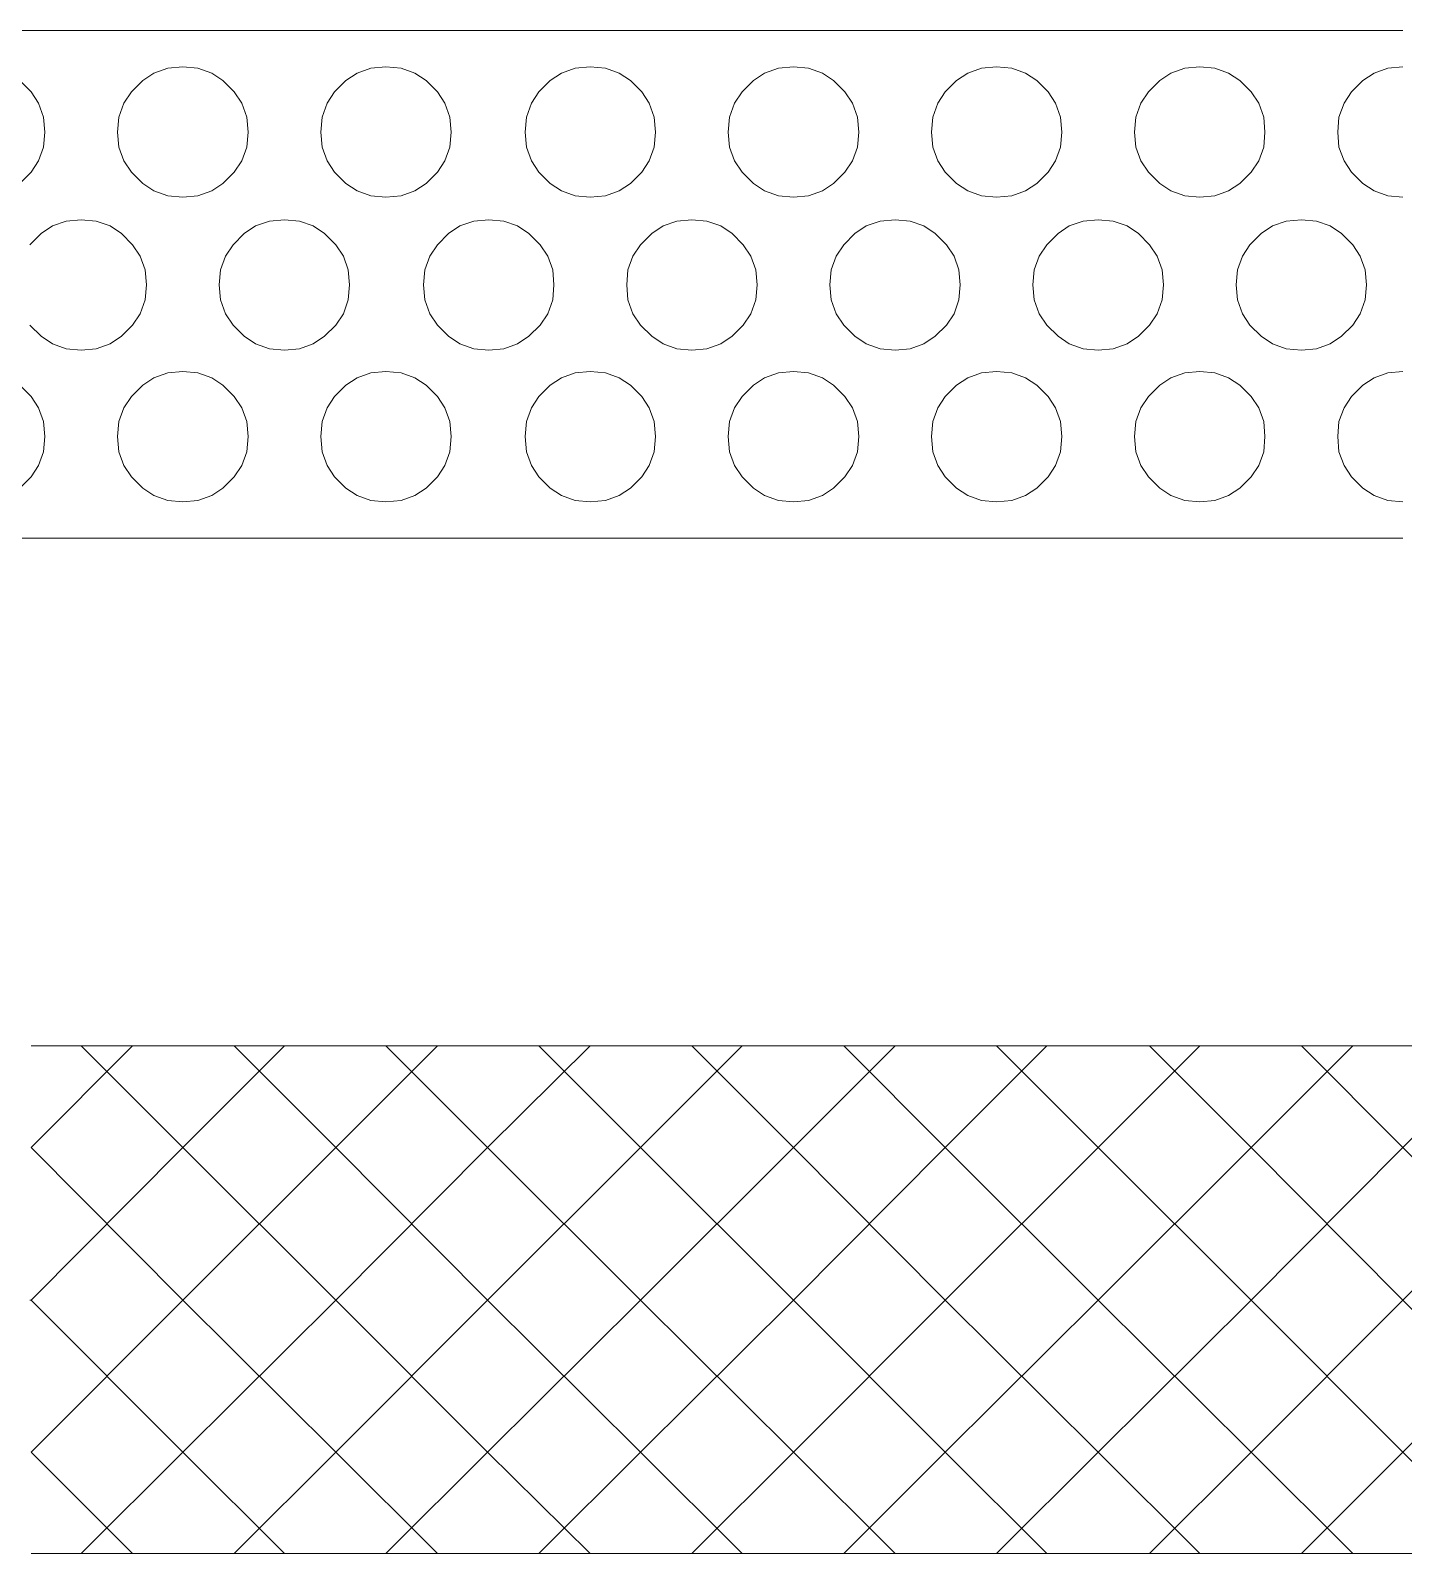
# Model space of a CAD drawing. Header units: inches. Extents: x 47316 to 59086, y 3141 to 11743.
# Drawn here: x 50338.74 to 50352.27, y 6230.9 to 6245.91 of the extents above; entities that cross this region are included whole.
import ezdxf

# ---------------------------------------------------------------- set-up
doc = ezdxf.new("R2010")
doc.units = ezdxf.units.IN
doc.header["$MEASUREMENT"] = 0

msp = doc.modelspace()

# ---------------------------------------------------------------- linework, layer by layer
at = {"color": 0, "lineweight": 0}
for p, q in [((50338.238, 6245.914), (50339.239, 6245.914)), ((50339.239, 6245.914), (50340.239, 6245.914)), ((50340.239, 6245.914), (50341.24, 6245.914)), ((50341.24, 6245.914), (50342.241, 6245.914)), ((50342.241, 6245.914), (50343.254, 6245.914)), ((50343.254, 6245.914), (50344.254, 6245.914)), ((50344.254, 6245.914), (50345.255, 6245.914)), ((50345.255, 6245.914), (50346.256, 6245.914)), ((50346.256, 6245.914), (50347.256, 6245.914)), ((50347.256, 6245.914), (50348.257, 6245.914)), ((50348.257, 6245.914), (50349.257, 6245.914)), ((50349.257, 6245.914), (50350.258, 6245.914)), ((50350.258, 6245.914), (50351.259, 6245.914)), ((50351.259, 6245.914), (50352.259, 6245.914)), ((50340.091, 6245.543), (50339.955, 6245.494)), ((50340.239, 6245.556), (50340.091, 6245.543)), ((50340.388, 6245.543), (50340.239, 6245.556)), ((50340.524, 6245.494), (50340.388, 6245.543)), ((50342.092, 6245.543), (50341.957, 6245.494)), ((50342.241, 6245.556), (50342.092, 6245.543)), ((50342.389, 6245.543), (50342.241, 6245.556)), ((50342.525, 6245.494), (50342.389, 6245.543)), ((50344.106, 6245.543), (50343.97, 6245.494)), ((50344.254, 6245.556), (50344.106, 6245.543)), ((50344.403, 6245.543), (50344.254, 6245.556)), ((50344.538, 6245.494), (50344.403, 6245.543)), ((50346.107, 6245.543), (50345.971, 6245.494)), ((50346.256, 6245.556), (50346.107, 6245.543)), ((50346.404, 6245.543), (50346.256, 6245.556)), ((50346.54, 6245.494), (50346.404, 6245.543)), ((50348.109, 6245.543), (50347.973, 6245.494)), ((50348.257, 6245.556), (50348.109, 6245.543)), ((50348.405, 6245.543), (50348.257, 6245.556)), ((50348.541, 6245.494), (50348.405, 6245.543)), ((50350.11, 6245.543), (50349.974, 6245.494)), ((50350.258, 6245.556), (50350.11, 6245.543)), ((50350.406, 6245.543), (50350.258, 6245.556)), ((50350.542, 6245.494), (50350.406, 6245.543)), ((50352.111, 6245.543), (50351.975, 6245.494)), ((50352.259, 6245.556), (50352.111, 6245.543)), ((50338.745, 6245.309), (50338.634, 6245.42)), ((50339.844, 6245.42), (50339.733, 6245.309)), ((50339.955, 6245.494), (50339.844, 6245.42)), ((50340.635, 6245.42), (50340.524, 6245.494)), ((50340.746, 6245.309), (50340.635, 6245.42)), ((50341.845, 6245.42), (50341.734, 6245.309)), ((50341.957, 6245.494), (50341.845, 6245.42)), ((50342.636, 6245.42), (50342.525, 6245.494)), ((50342.747, 6245.309), (50342.636, 6245.42)), ((50343.859, 6245.42), (50343.748, 6245.309)), ((50343.97, 6245.494), (50343.859, 6245.42)), ((50344.65, 6245.42), (50344.538, 6245.494)), ((50344.761, 6245.309), (50344.65, 6245.42)), ((50345.86, 6245.42), (50345.749, 6245.309)), ((50345.971, 6245.494), (50345.86, 6245.42)), ((50346.651, 6245.42), (50346.54, 6245.494)), ((50346.762, 6245.309), (50346.651, 6245.42)), ((50347.861, 6245.42), (50347.75, 6245.309)), ((50347.973, 6245.494), (50347.861, 6245.42)), ((50348.652, 6245.42), (50348.541, 6245.494)), ((50348.763, 6245.309), (50348.652, 6245.42)), ((50349.863, 6245.42), (50349.752, 6245.309)), ((50349.974, 6245.494), (50349.863, 6245.42)), ((50350.653, 6245.42), (50350.542, 6245.494)), ((50350.764, 6245.309), (50350.653, 6245.42)), ((50351.864, 6245.42), (50351.753, 6245.309)), ((50351.975, 6245.494), (50351.864, 6245.42)), ((50338.819, 6245.197), (50338.745, 6245.309)), ((50339.733, 6245.309), (50339.659, 6245.197)), ((50340.82, 6245.197), (50340.746, 6245.309)), ((50341.734, 6245.309), (50341.66, 6245.197)), ((50342.821, 6245.197), (50342.747, 6245.309)), ((50343.748, 6245.309), (50343.674, 6245.197)), ((50344.835, 6245.197), (50344.761, 6245.309)), ((50345.749, 6245.309), (50345.675, 6245.197)), ((50346.836, 6245.197), (50346.762, 6245.309)), ((50347.75, 6245.309), (50347.676, 6245.197)), ((50348.837, 6245.197), (50348.763, 6245.309)), ((50349.752, 6245.309), (50349.677, 6245.197)), ((50350.839, 6245.197), (50350.764, 6245.309)), ((50351.753, 6245.309), (50351.679, 6245.197)), ((50338.868, 6245.061), (50338.819, 6245.197)), ((50338.881, 6244.913), (50338.868, 6245.061)), ((50339.609, 6245.061), (50339.597, 6244.913)), ((50339.659, 6245.197), (50339.609, 6245.061)), ((50340.87, 6245.061), (50340.82, 6245.197)), ((50340.882, 6244.913), (50340.87, 6245.061)), ((50341.611, 6245.061), (50341.598, 6244.913)), ((50341.66, 6245.197), (50341.611, 6245.061)), ((50342.871, 6245.061), (50342.821, 6245.197)), ((50342.883, 6244.913), (50342.871, 6245.061)), ((50343.624, 6245.061), (50343.612, 6244.913)), ((50343.674, 6245.197), (50343.624, 6245.061)), ((50344.884, 6245.061), (50344.835, 6245.197)), ((50344.897, 6244.913), (50344.884, 6245.061)), ((50345.626, 6245.061), (50345.613, 6244.913)), ((50345.675, 6245.197), (50345.626, 6245.061)), ((50346.886, 6245.061), (50346.836, 6245.197)), ((50346.898, 6244.913), (50346.886, 6245.061)), ((50347.627, 6245.061), (50347.614, 6244.913)), ((50347.676, 6245.197), (50347.627, 6245.061)), ((50348.887, 6245.061), (50348.837, 6245.197)), ((50348.899, 6244.913), (50348.887, 6245.061)), ((50349.628, 6245.061), (50349.616, 6244.913)), ((50349.677, 6245.197), (50349.628, 6245.061)), ((50350.888, 6245.061), (50350.839, 6245.197)), ((50350.9, 6244.913), (50350.888, 6245.061)), ((50351.629, 6245.061), (50351.617, 6244.913)), ((50351.679, 6245.197), (50351.629, 6245.061)), ((50338.868, 6244.765), (50338.881, 6244.913)), ((50339.597, 6244.913), (50339.609, 6244.765)), ((50340.87, 6244.765), (50340.882, 6244.913)), ((50341.598, 6244.913), (50341.611, 6244.765)), ((50342.871, 6244.765), (50342.883, 6244.913)), ((50343.612, 6244.913), (50343.624, 6244.765)), ((50344.884, 6244.765), (50344.897, 6244.913)), ((50345.613, 6244.913), (50345.626, 6244.765)), ((50346.886, 6244.765), (50346.898, 6244.913)), ((50347.614, 6244.913), (50347.627, 6244.765)), ((50348.887, 6244.765), (50348.899, 6244.913)), ((50349.616, 6244.913), (50349.628, 6244.765)), ((50350.888, 6244.765), (50350.9, 6244.913)), ((50351.617, 6244.913), (50351.629, 6244.765)), ((50338.819, 6244.629), (50338.868, 6244.765)), ((50339.609, 6244.765), (50339.659, 6244.629)), ((50340.82, 6244.629), (50340.87, 6244.765)), ((50341.611, 6244.765), (50341.66, 6244.629)), ((50342.821, 6244.629), (50342.871, 6244.765)), ((50343.624, 6244.765), (50343.674, 6244.629)), ((50344.835, 6244.629), (50344.884, 6244.765)), ((50345.626, 6244.765), (50345.675, 6244.629)), ((50346.836, 6244.629), (50346.886, 6244.765)), ((50347.627, 6244.765), (50347.676, 6244.629)), ((50348.837, 6244.629), (50348.887, 6244.765)), ((50349.628, 6244.765), (50349.677, 6244.629)), ((50350.839, 6244.629), (50350.888, 6244.765)), ((50351.629, 6244.765), (50351.679, 6244.629)), ((50338.745, 6244.518), (50338.819, 6244.629)), ((50339.659, 6244.629), (50339.733, 6244.518)), ((50340.746, 6244.518), (50340.82, 6244.629)), ((50341.66, 6244.629), (50341.734, 6244.518)), ((50342.747, 6244.518), (50342.821, 6244.629)), ((50343.674, 6244.629), (50343.748, 6244.518)), ((50344.761, 6244.518), (50344.835, 6244.629)), ((50345.675, 6244.629), (50345.749, 6244.518)), ((50346.762, 6244.518), (50346.836, 6244.629)), ((50347.676, 6244.629), (50347.75, 6244.518)), ((50348.763, 6244.518), (50348.837, 6244.629)), ((50349.677, 6244.629), (50349.752, 6244.518)), ((50350.764, 6244.518), (50350.839, 6244.629)), ((50351.679, 6244.629), (50351.753, 6244.518)), ((50338.634, 6244.407), (50338.745, 6244.518)), ((50339.733, 6244.518), (50339.844, 6244.407)), ((50340.635, 6244.407), (50340.746, 6244.518)), ((50341.734, 6244.518), (50341.845, 6244.407)), ((50342.636, 6244.407), (50342.747, 6244.518)), ((50343.748, 6244.518), (50343.859, 6244.407)), ((50344.65, 6244.407), (50344.761, 6244.518)), ((50345.749, 6244.518), (50345.86, 6244.407)), ((50346.651, 6244.407), (50346.762, 6244.518)), ((50347.75, 6244.518), (50347.861, 6244.407)), ((50348.652, 6244.407), (50348.763, 6244.518)), ((50349.752, 6244.518), (50349.863, 6244.407)), ((50350.653, 6244.407), (50350.764, 6244.518)), ((50351.753, 6244.518), (50351.864, 6244.407)), ((50339.844, 6244.407), (50339.955, 6244.333)), ((50339.955, 6244.333), (50340.091, 6244.283)), ((50340.388, 6244.283), (50340.524, 6244.333)), ((50340.524, 6244.333), (50340.635, 6244.407)), ((50341.845, 6244.407), (50341.957, 6244.333)), ((50341.957, 6244.333), (50342.092, 6244.283)), ((50342.389, 6244.283), (50342.525, 6244.333)), ((50342.525, 6244.333), (50342.636, 6244.407)), ((50343.859, 6244.407), (50343.97, 6244.333)), ((50343.97, 6244.333), (50344.106, 6244.283)), ((50344.403, 6244.283), (50344.538, 6244.333)), ((50344.538, 6244.333), (50344.65, 6244.407)), ((50345.86, 6244.407), (50345.971, 6244.333)), ((50345.971, 6244.333), (50346.107, 6244.283)), ((50346.404, 6244.283), (50346.54, 6244.333)), ((50346.54, 6244.333), (50346.651, 6244.407)), ((50347.861, 6244.407), (50347.973, 6244.333)), ((50347.973, 6244.333), (50348.109, 6244.283)), ((50348.405, 6244.283), (50348.541, 6244.333)), ((50348.541, 6244.333), (50348.652, 6244.407)), ((50349.863, 6244.407), (50349.974, 6244.333)), ((50349.974, 6244.333), (50350.11, 6244.283)), ((50350.406, 6244.283), (50350.542, 6244.333)), ((50350.542, 6244.333), (50350.653, 6244.407)), ((50351.864, 6244.407), (50351.975, 6244.333)), ((50351.975, 6244.333), (50352.111, 6244.283)), ((50340.091, 6244.283), (50340.239, 6244.271)), ((50340.239, 6244.271), (50340.388, 6244.283)), ((50342.092, 6244.283), (50342.241, 6244.271)), ((50342.241, 6244.271), (50342.389, 6244.283)), ((50344.106, 6244.283), (50344.254, 6244.271)), ((50344.254, 6244.271), (50344.403, 6244.283)), ((50346.107, 6244.283), (50346.256, 6244.271)), ((50346.256, 6244.271), (50346.404, 6244.283)), ((50348.109, 6244.283), (50348.257, 6244.271)), ((50348.257, 6244.271), (50348.405, 6244.283)), ((50350.11, 6244.283), (50350.258, 6244.271)), ((50350.258, 6244.271), (50350.406, 6244.283)), ((50352.111, 6244.283), (50352.259, 6244.271)), ((50339.091, 6244.036), (50338.955, 6243.987)), ((50339.239, 6244.049), (50339.091, 6244.036)), ((50339.387, 6244.036), (50339.239, 6244.049)), ((50339.523, 6243.987), (50339.387, 6244.036)), ((50341.092, 6244.036), (50340.956, 6243.987)), ((50341.24, 6244.049), (50341.092, 6244.036)), ((50341.388, 6244.036), (50341.24, 6244.049)), ((50341.524, 6243.987), (50341.388, 6244.036)), ((50343.105, 6244.036), (50342.97, 6243.987)), ((50343.254, 6244.049), (50343.105, 6244.036)), ((50343.402, 6244.036), (50343.254, 6244.049)), ((50343.538, 6243.987), (50343.402, 6244.036)), ((50345.107, 6244.036), (50344.971, 6243.987)), ((50345.255, 6244.049), (50345.107, 6244.036)), ((50345.403, 6244.036), (50345.255, 6244.049)), ((50345.539, 6243.987), (50345.403, 6244.036)), ((50347.108, 6244.036), (50346.972, 6243.987)), ((50347.256, 6244.049), (50347.108, 6244.036)), ((50347.404, 6244.036), (50347.256, 6244.049)), ((50347.54, 6243.987), (50347.404, 6244.036)), ((50349.109, 6244.036), (50348.973, 6243.987)), ((50349.257, 6244.049), (50349.109, 6244.036)), ((50349.406, 6244.036), (50349.257, 6244.049)), ((50349.542, 6243.987), (50349.406, 6244.036)), ((50351.11, 6244.036), (50350.974, 6243.987)), ((50351.259, 6244.049), (50351.11, 6244.036)), ((50351.407, 6244.036), (50351.259, 6244.049)), ((50351.543, 6243.987), (50351.407, 6244.036)), ((50338.844, 6243.913), (50338.732, 6243.801)), ((50338.955, 6243.987), (50338.844, 6243.913)), ((50339.634, 6243.913), (50339.523, 6243.987)), ((50339.745, 6243.801), (50339.634, 6243.913)), ((50340.845, 6243.913), (50340.734, 6243.801)), ((50340.956, 6243.987), (50340.845, 6243.913)), ((50341.635, 6243.913), (50341.524, 6243.987)), ((50341.747, 6243.801), (50341.635, 6243.913)), ((50342.858, 6243.913), (50342.747, 6243.801)), ((50342.97, 6243.987), (50342.858, 6243.913)), ((50343.649, 6243.913), (50343.538, 6243.987)), ((50343.76, 6243.801), (50343.649, 6243.913)), ((50344.86, 6243.913), (50344.748, 6243.801)), ((50344.971, 6243.987), (50344.86, 6243.913)), ((50345.65, 6243.913), (50345.539, 6243.987)), ((50345.761, 6243.801), (50345.65, 6243.913)), ((50346.861, 6243.913), (50346.75, 6243.801)), ((50346.972, 6243.987), (50346.861, 6243.913)), ((50347.651, 6243.913), (50347.54, 6243.987)), ((50347.763, 6243.801), (50347.651, 6243.913)), ((50348.862, 6243.913), (50348.751, 6243.801)), ((50348.973, 6243.987), (50348.862, 6243.913)), ((50349.653, 6243.913), (50349.542, 6243.987)), ((50349.764, 6243.801), (50349.653, 6243.913)), ((50350.863, 6243.913), (50350.752, 6243.801)), ((50350.974, 6243.987), (50350.863, 6243.913)), ((50351.654, 6243.913), (50351.543, 6243.987)), ((50351.765, 6243.801), (50351.654, 6243.913)), ((50339.819, 6243.69), (50339.745, 6243.801)), ((50340.734, 6243.801), (50340.659, 6243.69)), ((50341.821, 6243.69), (50341.747, 6243.801)), ((50342.747, 6243.801), (50342.673, 6243.69)), ((50343.834, 6243.69), (50343.76, 6243.801)), ((50344.748, 6243.801), (50344.674, 6243.69)), ((50345.836, 6243.69), (50345.761, 6243.801)), ((50346.75, 6243.801), (50346.676, 6243.69)), ((50347.837, 6243.69), (50347.763, 6243.801)), ((50348.751, 6243.801), (50348.677, 6243.69)), ((50349.838, 6243.69), (50349.764, 6243.801)), ((50350.752, 6243.801), (50350.678, 6243.69)), ((50351.839, 6243.69), (50351.765, 6243.801)), ((50339.869, 6243.554), (50339.819, 6243.69)), ((50339.881, 6243.406), (50339.869, 6243.554)), ((50340.61, 6243.554), (50340.598, 6243.406)), ((50340.659, 6243.69), (50340.61, 6243.554)), ((50341.87, 6243.554), (50341.821, 6243.69)), ((50341.882, 6243.406), (50341.87, 6243.554)), ((50342.624, 6243.554), (50342.611, 6243.406)), ((50342.673, 6243.69), (50342.624, 6243.554)), ((50343.884, 6243.554), (50343.834, 6243.69)), ((50343.896, 6243.406), (50343.884, 6243.554)), ((50344.625, 6243.554), (50344.613, 6243.406)), ((50344.674, 6243.69), (50344.625, 6243.554)), ((50345.885, 6243.554), (50345.836, 6243.69)), ((50345.897, 6243.406), (50345.885, 6243.554)), ((50346.626, 6243.554), (50346.614, 6243.406)), ((50346.676, 6243.69), (50346.626, 6243.554)), ((50347.886, 6243.554), (50347.837, 6243.69)), ((50347.899, 6243.406), (50347.886, 6243.554)), ((50348.627, 6243.554), (50348.615, 6243.406)), ((50348.677, 6243.69), (50348.627, 6243.554)), ((50349.887, 6243.554), (50349.838, 6243.69)), ((50349.9, 6243.406), (50349.887, 6243.554)), ((50350.629, 6243.554), (50350.616, 6243.406)), ((50350.678, 6243.69), (50350.629, 6243.554)), ((50351.889, 6243.554), (50351.839, 6243.69)), ((50351.901, 6243.406), (50351.889, 6243.554)), ((50339.869, 6243.258), (50339.881, 6243.406)), ((50340.598, 6243.406), (50340.61, 6243.258)), ((50341.87, 6243.258), (50341.882, 6243.406)), ((50342.611, 6243.406), (50342.624, 6243.258)), ((50343.884, 6243.258), (50343.896, 6243.406)), ((50344.613, 6243.406), (50344.625, 6243.258)), ((50345.885, 6243.258), (50345.897, 6243.406)), ((50346.614, 6243.406), (50346.626, 6243.258)), ((50347.886, 6243.258), (50347.899, 6243.406)), ((50348.615, 6243.406), (50348.627, 6243.258)), ((50349.887, 6243.258), (50349.9, 6243.406)), ((50350.616, 6243.406), (50350.629, 6243.258)), ((50351.889, 6243.258), (50351.901, 6243.406)), ((50339.819, 6243.122), (50339.869, 6243.258)), ((50340.61, 6243.258), (50340.659, 6243.122)), ((50341.821, 6243.122), (50341.87, 6243.258)), ((50342.624, 6243.258), (50342.673, 6243.122)), ((50343.834, 6243.122), (50343.884, 6243.258)), ((50344.625, 6243.258), (50344.674, 6243.122)), ((50345.836, 6243.122), (50345.885, 6243.258)), ((50346.626, 6243.258), (50346.676, 6243.122)), ((50347.837, 6243.122), (50347.886, 6243.258)), ((50348.627, 6243.258), (50348.677, 6243.122)), ((50349.838, 6243.122), (50349.887, 6243.258)), ((50350.629, 6243.258), (50350.678, 6243.122)), ((50351.839, 6243.122), (50351.889, 6243.258)), ((50339.745, 6243.011), (50339.819, 6243.122)), ((50340.659, 6243.122), (50340.734, 6243.011)), ((50341.747, 6243.011), (50341.821, 6243.122)), ((50342.673, 6243.122), (50342.747, 6243.011)), ((50343.76, 6243.011), (50343.834, 6243.122)), ((50344.674, 6243.122), (50344.748, 6243.011)), ((50345.761, 6243.011), (50345.836, 6243.122)), ((50346.676, 6243.122), (50346.75, 6243.011)), ((50347.763, 6243.011), (50347.837, 6243.122)), ((50348.677, 6243.122), (50348.751, 6243.011)), ((50349.764, 6243.011), (50349.838, 6243.122)), ((50350.678, 6243.122), (50350.752, 6243.011)), ((50351.765, 6243.011), (50351.839, 6243.122)), ((50338.732, 6243.011), (50338.844, 6242.9)), ((50339.634, 6242.9), (50339.745, 6243.011)), ((50340.734, 6243.011), (50340.845, 6242.9)), ((50341.635, 6242.9), (50341.747, 6243.011)), ((50342.747, 6243.011), (50342.858, 6242.9)), ((50343.649, 6242.9), (50343.76, 6243.011)), ((50344.748, 6243.011), (50344.86, 6242.9)), ((50345.65, 6242.9), (50345.761, 6243.011)), ((50346.75, 6243.011), (50346.861, 6242.9)), ((50347.651, 6242.9), (50347.763, 6243.011)), ((50348.751, 6243.011), (50348.862, 6242.9)), ((50349.653, 6242.9), (50349.764, 6243.011)), ((50350.752, 6243.011), (50350.863, 6242.9)), ((50351.654, 6242.9), (50351.765, 6243.011)), ((50338.844, 6242.9), (50338.955, 6242.826)), ((50338.955, 6242.826), (50339.091, 6242.776)), ((50339.387, 6242.776), (50339.523, 6242.826)), ((50339.523, 6242.826), (50339.634, 6242.9)), ((50340.845, 6242.9), (50340.956, 6242.826)), ((50340.956, 6242.826), (50341.092, 6242.776)), ((50341.388, 6242.776), (50341.524, 6242.826)), ((50341.524, 6242.826), (50341.635, 6242.9)), ((50342.858, 6242.9), (50342.97, 6242.826)), ((50342.97, 6242.826), (50343.105, 6242.776)), ((50343.402, 6242.776), (50343.538, 6242.826)), ((50343.538, 6242.826), (50343.649, 6242.9)), ((50344.86, 6242.9), (50344.971, 6242.826)), ((50344.971, 6242.826), (50345.107, 6242.776)), ((50345.403, 6242.776), (50345.539, 6242.826)), ((50345.539, 6242.826), (50345.65, 6242.9)), ((50346.861, 6242.9), (50346.972, 6242.826)), ((50346.972, 6242.826), (50347.108, 6242.776)), ((50347.404, 6242.776), (50347.54, 6242.826)), ((50347.54, 6242.826), (50347.651, 6242.9)), ((50348.862, 6242.9), (50348.973, 6242.826)), ((50348.973, 6242.826), (50349.109, 6242.776)), ((50349.406, 6242.776), (50349.542, 6242.826)), ((50349.542, 6242.826), (50349.653, 6242.9)), ((50350.863, 6242.9), (50350.974, 6242.826)), ((50350.974, 6242.826), (50351.11, 6242.776)), ((50351.407, 6242.776), (50351.543, 6242.826)), ((50351.543, 6242.826), (50351.654, 6242.9)), ((50339.091, 6242.776), (50339.239, 6242.764)), ((50339.239, 6242.764), (50339.387, 6242.776)), ((50341.092, 6242.776), (50341.24, 6242.764)), ((50341.24, 6242.764), (50341.388, 6242.776)), ((50343.105, 6242.776), (50343.254, 6242.764)), ((50343.254, 6242.764), (50343.402, 6242.776)), ((50345.107, 6242.776), (50345.255, 6242.764)), ((50345.255, 6242.764), (50345.403, 6242.776)), ((50347.108, 6242.776), (50347.256, 6242.764)), ((50347.256, 6242.764), (50347.404, 6242.776)), ((50349.109, 6242.776), (50349.257, 6242.764)), ((50349.257, 6242.764), (50349.406, 6242.776)), ((50351.11, 6242.776), (50351.259, 6242.764)), ((50351.259, 6242.764), (50351.407, 6242.776)), ((50340.091, 6242.541), (50339.955, 6242.492)), ((50340.239, 6242.554), (50340.091, 6242.541)), ((50340.388, 6242.541), (50340.239, 6242.554)), ((50340.524, 6242.492), (50340.388, 6242.541)), ((50342.092, 6242.541), (50341.957, 6242.492)), ((50342.241, 6242.554), (50342.092, 6242.541)), ((50342.389, 6242.541), (50342.241, 6242.554)), ((50342.525, 6242.492), (50342.389, 6242.541)), ((50344.106, 6242.541), (50343.97, 6242.492)), ((50344.254, 6242.554), (50344.106, 6242.541)), ((50344.403, 6242.541), (50344.254, 6242.554)), ((50344.538, 6242.492), (50344.403, 6242.541)), ((50346.107, 6242.541), (50345.971, 6242.492)), ((50346.256, 6242.554), (50346.107, 6242.541)), ((50346.404, 6242.541), (50346.256, 6242.554)), ((50346.54, 6242.492), (50346.404, 6242.541)), ((50348.109, 6242.541), (50347.973, 6242.492)), ((50348.257, 6242.554), (50348.109, 6242.541)), ((50348.405, 6242.541), (50348.257, 6242.554)), ((50348.541, 6242.492), (50348.405, 6242.541)), ((50350.11, 6242.541), (50349.974, 6242.492)), ((50350.258, 6242.554), (50350.11, 6242.541)), ((50350.406, 6242.541), (50350.258, 6242.554)), ((50350.542, 6242.492), (50350.406, 6242.541)), ((50352.111, 6242.541), (50351.975, 6242.492)), ((50352.259, 6242.554), (50352.111, 6242.541)), ((50338.745, 6242.307), (50338.634, 6242.418)), ((50339.844, 6242.418), (50339.733, 6242.307)), ((50339.955, 6242.492), (50339.844, 6242.418)), ((50340.635, 6242.418), (50340.524, 6242.492)), ((50340.746, 6242.307), (50340.635, 6242.418)), ((50341.845, 6242.418), (50341.734, 6242.307)), ((50341.957, 6242.492), (50341.845, 6242.418)), ((50342.636, 6242.418), (50342.525, 6242.492)), ((50342.747, 6242.307), (50342.636, 6242.418)), ((50343.859, 6242.418), (50343.748, 6242.307)), ((50343.97, 6242.492), (50343.859, 6242.418)), ((50344.65, 6242.418), (50344.538, 6242.492)), ((50344.761, 6242.307), (50344.65, 6242.418)), ((50345.86, 6242.418), (50345.749, 6242.307)), ((50345.971, 6242.492), (50345.86, 6242.418)), ((50346.651, 6242.418), (50346.54, 6242.492)), ((50346.762, 6242.307), (50346.651, 6242.418)), ((50347.861, 6242.418), (50347.75, 6242.307)), ((50347.973, 6242.492), (50347.861, 6242.418)), ((50348.652, 6242.418), (50348.541, 6242.492)), ((50348.763, 6242.307), (50348.652, 6242.418)), ((50349.863, 6242.418), (50349.752, 6242.307)), ((50349.974, 6242.492), (50349.863, 6242.418)), ((50350.653, 6242.418), (50350.542, 6242.492)), ((50350.764, 6242.307), (50350.653, 6242.418)), ((50351.864, 6242.418), (50351.753, 6242.307)), ((50351.975, 6242.492), (50351.864, 6242.418)), ((50338.819, 6242.196), (50338.745, 6242.307)), ((50339.733, 6242.307), (50339.659, 6242.196)), ((50340.82, 6242.196), (50340.746, 6242.307)), ((50341.734, 6242.307), (50341.66, 6242.196)), ((50342.821, 6242.196), (50342.747, 6242.307)), ((50343.748, 6242.307), (50343.674, 6242.196)), ((50344.835, 6242.196), (50344.761, 6242.307)), ((50345.749, 6242.307), (50345.675, 6242.196)), ((50346.836, 6242.196), (50346.762, 6242.307)), ((50347.75, 6242.307), (50347.676, 6242.196)), ((50348.837, 6242.196), (50348.763, 6242.307)), ((50349.752, 6242.307), (50349.677, 6242.196)), ((50350.839, 6242.196), (50350.764, 6242.307)), ((50351.753, 6242.307), (50351.679, 6242.196)), ((50338.868, 6242.06), (50338.819, 6242.196)), ((50338.881, 6241.911), (50338.868, 6242.06)), ((50339.609, 6242.06), (50339.597, 6241.911)), ((50339.659, 6242.196), (50339.609, 6242.06)), ((50340.87, 6242.06), (50340.82, 6242.196)), ((50340.882, 6241.911), (50340.87, 6242.06)), ((50341.611, 6242.06), (50341.598, 6241.911)), ((50341.66, 6242.196), (50341.611, 6242.06)), ((50342.871, 6242.06), (50342.821, 6242.196)), ((50342.883, 6241.911), (50342.871, 6242.06)), ((50343.624, 6242.06), (50343.612, 6241.911)), ((50343.674, 6242.196), (50343.624, 6242.06)), ((50344.884, 6242.06), (50344.835, 6242.196)), ((50344.897, 6241.911), (50344.884, 6242.06)), ((50345.626, 6242.06), (50345.613, 6241.911)), ((50345.675, 6242.196), (50345.626, 6242.06)), ((50346.886, 6242.06), (50346.836, 6242.196)), ((50346.898, 6241.911), (50346.886, 6242.06)), ((50347.627, 6242.06), (50347.614, 6241.911)), ((50347.676, 6242.196), (50347.627, 6242.06)), ((50348.887, 6242.06), (50348.837, 6242.196)), ((50348.899, 6241.911), (50348.887, 6242.06)), ((50349.628, 6242.06), (50349.616, 6241.911)), ((50349.677, 6242.196), (50349.628, 6242.06)), ((50350.888, 6242.06), (50350.839, 6242.196)), ((50350.9, 6241.911), (50350.888, 6242.06)), ((50351.629, 6242.06), (50351.617, 6241.911)), ((50351.679, 6242.196), (50351.629, 6242.06)), ((50338.868, 6241.763), (50338.881, 6241.911)), ((50339.597, 6241.911), (50339.609, 6241.763)), ((50340.87, 6241.763), (50340.882, 6241.911)), ((50341.598, 6241.911), (50341.611, 6241.763)), ((50342.871, 6241.763), (50342.883, 6241.911)), ((50343.612, 6241.911), (50343.624, 6241.763)), ((50344.884, 6241.763), (50344.897, 6241.911)), ((50345.613, 6241.911), (50345.626, 6241.763)), ((50346.886, 6241.763), (50346.898, 6241.911)), ((50347.614, 6241.911), (50347.627, 6241.763)), ((50348.887, 6241.763), (50348.899, 6241.911)), ((50349.616, 6241.911), (50349.628, 6241.763)), ((50350.888, 6241.763), (50350.9, 6241.911)), ((50351.617, 6241.911), (50351.629, 6241.763)), ((50338.819, 6241.627), (50338.868, 6241.763)), ((50339.609, 6241.763), (50339.659, 6241.627)), ((50340.82, 6241.627), (50340.87, 6241.763)), ((50341.611, 6241.763), (50341.66, 6241.627)), ((50342.821, 6241.627), (50342.871, 6241.763)), ((50343.624, 6241.763), (50343.674, 6241.627)), ((50344.835, 6241.627), (50344.884, 6241.763)), ((50345.626, 6241.763), (50345.675, 6241.627)), ((50346.836, 6241.627), (50346.886, 6241.763)), ((50347.627, 6241.763), (50347.676, 6241.627)), ((50348.837, 6241.627), (50348.887, 6241.763)), ((50349.628, 6241.763), (50349.677, 6241.627)), ((50350.839, 6241.627), (50350.888, 6241.763)), ((50351.629, 6241.763), (50351.679, 6241.627)), ((50338.745, 6241.516), (50338.819, 6241.627)), ((50339.659, 6241.627), (50339.733, 6241.516)), ((50340.746, 6241.516), (50340.82, 6241.627)), ((50341.66, 6241.627), (50341.734, 6241.516)), ((50342.747, 6241.516), (50342.821, 6241.627)), ((50343.674, 6241.627), (50343.748, 6241.516)), ((50344.761, 6241.516), (50344.835, 6241.627)), ((50345.675, 6241.627), (50345.749, 6241.516)), ((50346.762, 6241.516), (50346.836, 6241.627)), ((50347.676, 6241.627), (50347.75, 6241.516)), ((50348.763, 6241.516), (50348.837, 6241.627)), ((50349.677, 6241.627), (50349.752, 6241.516)), ((50350.764, 6241.516), (50350.839, 6241.627)), ((50351.679, 6241.627), (50351.753, 6241.516)), ((50338.634, 6241.405), (50338.745, 6241.516)), ((50339.733, 6241.516), (50339.844, 6241.405)), ((50340.635, 6241.405), (50340.746, 6241.516)), ((50341.734, 6241.516), (50341.845, 6241.405)), ((50342.636, 6241.405), (50342.747, 6241.516)), ((50343.748, 6241.516), (50343.859, 6241.405)), ((50344.65, 6241.405), (50344.761, 6241.516)), ((50345.749, 6241.516), (50345.86, 6241.405)), ((50346.651, 6241.405), (50346.762, 6241.516)), ((50347.75, 6241.516), (50347.861, 6241.405)), ((50348.652, 6241.405), (50348.763, 6241.516)), ((50349.752, 6241.516), (50349.863, 6241.405)), ((50350.653, 6241.405), (50350.764, 6241.516)), ((50351.753, 6241.516), (50351.864, 6241.405)), ((50339.844, 6241.405), (50339.955, 6241.331)), ((50339.955, 6241.331), (50340.091, 6241.281)), ((50340.388, 6241.281), (50340.524, 6241.331)), ((50340.524, 6241.331), (50340.635, 6241.405)), ((50341.845, 6241.405), (50341.957, 6241.331)), ((50341.957, 6241.331), (50342.092, 6241.281)), ((50342.389, 6241.281), (50342.525, 6241.331)), ((50342.525, 6241.331), (50342.636, 6241.405)), ((50343.859, 6241.405), (50343.97, 6241.331)), ((50343.97, 6241.331), (50344.106, 6241.281)), ((50344.403, 6241.281), (50344.538, 6241.331)), ((50344.538, 6241.331), (50344.65, 6241.405)), ((50345.86, 6241.405), (50345.971, 6241.331)), ((50345.971, 6241.331), (50346.107, 6241.281)), ((50346.404, 6241.281), (50346.54, 6241.331)), ((50346.54, 6241.331), (50346.651, 6241.405)), ((50347.861, 6241.405), (50347.973, 6241.331)), ((50347.973, 6241.331), (50348.109, 6241.281)), ((50348.405, 6241.281), (50348.541, 6241.331)), ((50348.541, 6241.331), (50348.652, 6241.405)), ((50349.863, 6241.405), (50349.974, 6241.331)), ((50349.974, 6241.331), (50350.11, 6241.281)), ((50350.406, 6241.281), (50350.542, 6241.331)), ((50350.542, 6241.331), (50350.653, 6241.405)), ((50351.864, 6241.405), (50351.975, 6241.331)), ((50351.975, 6241.331), (50352.111, 6241.281)), ((50340.091, 6241.281), (50340.239, 6241.269)), ((50340.239, 6241.269), (50340.388, 6241.281)), ((50342.092, 6241.281), (50342.241, 6241.269)), ((50342.241, 6241.269), (50342.389, 6241.281)), ((50344.106, 6241.281), (50344.254, 6241.269)), ((50344.254, 6241.269), (50344.403, 6241.281)), ((50346.107, 6241.281), (50346.256, 6241.269)), ((50346.256, 6241.269), (50346.404, 6241.281)), ((50348.109, 6241.281), (50348.257, 6241.269)), ((50348.257, 6241.269), (50348.405, 6241.281)), ((50350.11, 6241.281), (50350.258, 6241.269)), ((50350.258, 6241.269), (50350.406, 6241.281)), ((50352.111, 6241.281), (50352.259, 6241.269)), ((50339.239, 6240.911), (50338.238, 6240.911)), ((50340.239, 6240.911), (50339.239, 6240.911)), ((50341.24, 6240.911), (50340.239, 6240.911)), ((50342.241, 6240.911), (50341.24, 6240.911)), ((50343.254, 6240.911), (50342.241, 6240.911)), ((50344.254, 6240.911), (50343.254, 6240.911)), ((50345.255, 6240.911), (50344.254, 6240.911)), ((50346.256, 6240.911), (50345.255, 6240.911)), ((50347.256, 6240.911), (50346.256, 6240.911)), ((50348.257, 6240.911), (50347.256, 6240.911)), ((50349.257, 6240.911), (50348.257, 6240.911)), ((50350.258, 6240.911), (50349.257, 6240.911)), ((50351.259, 6240.911), (50350.258, 6240.911)), ((50352.259, 6240.911), (50351.259, 6240.911)), ((50338.745, 6235.908), (50340.239, 6235.908)), ((50339.745, 6235.908), (50338.745, 6234.907)), ((50340.239, 6234.907), (50339.239, 6235.908)), ((50340.239, 6235.908), (50341.747, 6235.908)), ((50341.24, 6235.908), (50340.239, 6234.907)), ((50341.747, 6234.907), (50340.746, 6235.908)), ((50341.747, 6235.908), (50343.241, 6235.908)), ((50342.747, 6235.908), (50341.747, 6234.907)), ((50343.241, 6234.907), (50342.241, 6235.908)), ((50343.241, 6235.908), (50344.748, 6235.908)), ((50344.254, 6235.908), (50343.241, 6234.907)), ((50344.748, 6234.907), (50343.748, 6235.908)), ((50344.748, 6235.908), (50346.256, 6235.908)), ((50345.749, 6235.908), (50344.748, 6234.907)), ((50346.256, 6234.907), (50345.255, 6235.908)), ((50346.256, 6235.908), (50347.75, 6235.908)), ((50347.256, 6235.908), (50346.256, 6234.907)), ((50347.75, 6234.907), (50346.75, 6235.908)), ((50347.75, 6235.908), (50349.257, 6235.908)), ((50348.751, 6235.908), (50347.75, 6234.907)), ((50349.257, 6234.907), (50348.257, 6235.908)), ((50349.257, 6235.908), (50350.764, 6235.908)), ((50350.258, 6235.908), (50349.257, 6234.907)), ((50350.764, 6234.907), (50349.764, 6235.908)), ((50350.764, 6235.908), (50352.259, 6235.908)), ((50351.765, 6235.908), (50350.764, 6234.907)), ((50352.259, 6234.907), (50351.259, 6235.908)), ((50352.259, 6235.908), (50353.766, 6235.908)), ((50353.26, 6235.908), (50352.259, 6234.907)), ((50338.745, 6233.4), (50340.239, 6234.907)), ((50338.745, 6234.907), (50340.239, 6233.4)), ((50340.239, 6233.4), (50341.747, 6234.907)), ((50340.239, 6234.907), (50341.747, 6233.4)), ((50341.747, 6233.4), (50343.241, 6234.907)), ((50341.747, 6234.907), (50343.241, 6233.4)), ((50343.241, 6233.4), (50344.748, 6234.907)), ((50343.241, 6234.907), (50344.748, 6233.4)), ((50344.748, 6233.4), (50346.256, 6234.907)), ((50344.748, 6234.907), (50346.256, 6233.4)), ((50346.256, 6233.4), (50347.75, 6234.907)), ((50346.256, 6234.907), (50347.75, 6233.4)), ((50347.75, 6233.4), (50349.257, 6234.907)), ((50347.75, 6234.907), (50349.257, 6233.4)), ((50349.257, 6233.4), (50350.764, 6234.907)), ((50349.257, 6234.907), (50350.764, 6233.4)), ((50350.764, 6233.4), (50352.259, 6234.907)), ((50350.764, 6234.907), (50352.259, 6233.4)), ((50352.259, 6233.4), (50353.766, 6234.907)), ((50352.259, 6234.907), (50353.766, 6233.4)), ((50338.732, 6233.4), (50338.745, 6233.4)), ((50340.239, 6231.905), (50338.745, 6233.4)), ((50340.239, 6233.4), (50338.745, 6231.905)), ((50341.747, 6231.905), (50340.239, 6233.4)), ((50341.747, 6233.4), (50340.239, 6231.905)), ((50343.241, 6231.905), (50341.747, 6233.4)), ((50343.241, 6233.4), (50341.747, 6231.905)), ((50344.748, 6231.905), (50343.241, 6233.4)), ((50344.748, 6233.4), (50343.241, 6231.905)), ((50346.256, 6231.905), (50344.748, 6233.4)), ((50346.256, 6233.4), (50344.748, 6231.905)), ((50347.75, 6231.905), (50346.256, 6233.4)), ((50347.75, 6233.4), (50346.256, 6231.905)), ((50349.257, 6231.905), (50347.75, 6233.4)), ((50349.257, 6233.4), (50347.75, 6231.905)), ((50350.764, 6231.905), (50349.257, 6233.4)), ((50350.764, 6233.4), (50349.257, 6231.905)), ((50352.259, 6231.905), (50350.764, 6233.4)), ((50352.259, 6233.4), (50350.764, 6231.905)), ((50353.766, 6231.905), (50352.259, 6233.4)), ((50353.766, 6233.4), (50352.259, 6231.905)), ((50338.745, 6231.905), (50339.745, 6230.905)), ((50339.239, 6230.905), (50340.239, 6231.905)), ((50340.239, 6231.905), (50341.24, 6230.905)), ((50340.746, 6230.905), (50341.747, 6231.905)), ((50341.747, 6231.905), (50342.747, 6230.905)), ((50342.241, 6230.905), (50343.241, 6231.905)), ((50343.241, 6231.905), (50344.254, 6230.905)), ((50343.748, 6230.905), (50344.748, 6231.905)), ((50344.748, 6231.905), (50345.749, 6230.905)), ((50345.255, 6230.905), (50346.256, 6231.905)), ((50346.256, 6231.905), (50347.256, 6230.905)), ((50346.75, 6230.905), (50347.75, 6231.905)), ((50347.75, 6231.905), (50348.751, 6230.905)), ((50348.257, 6230.905), (50349.257, 6231.905)), ((50349.257, 6231.905), (50350.258, 6230.905)), ((50349.764, 6230.905), (50350.764, 6231.905)), ((50350.764, 6231.905), (50351.765, 6230.905)), ((50351.259, 6230.905), (50352.259, 6231.905)), ((50352.259, 6231.905), (50353.26, 6230.905)), ((50340.239, 6230.905), (50338.745, 6230.905)), ((50341.747, 6230.905), (50340.239, 6230.905)), ((50343.241, 6230.905), (50341.747, 6230.905)), ((50344.748, 6230.905), (50343.241, 6230.905)), ((50346.256, 6230.905), (50344.748, 6230.905)), ((50347.75, 6230.905), (50346.256, 6230.905)), ((50349.257, 6230.905), (50347.75, 6230.905)), ((50350.764, 6230.905), (50349.257, 6230.905)), ((50352.259, 6230.905), (50350.764, 6230.905)), ((50353.766, 6230.905), (50352.259, 6230.905))]:
    msp.add_line(p, q, dxfattribs=at)

doc.saveas('drawing.dxf')
